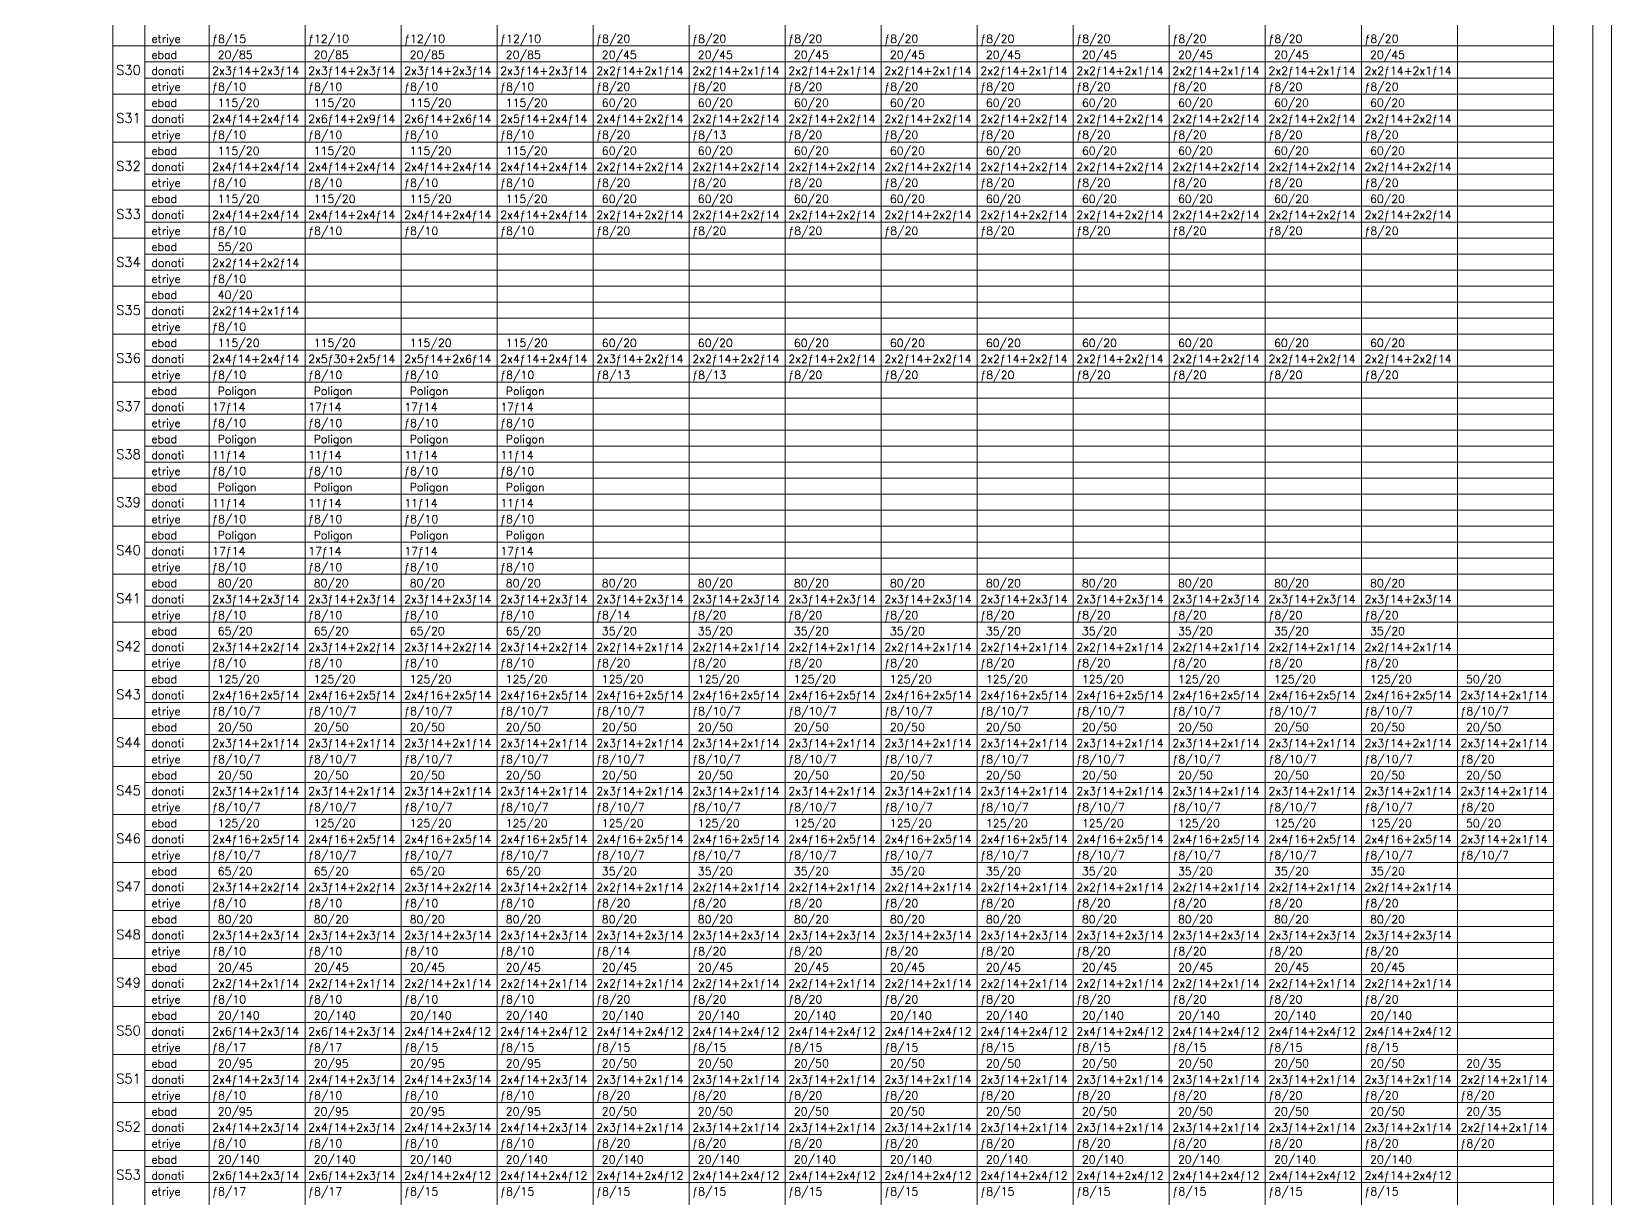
# Model space of a CAD drawing. Header units: inches. Extents: x -0.21 to 0.83, y 0.75 to 2.02.
# Drawn here: x 0.3412 to 0.8347, y 1.1069 to 1.4713 of the extents above; entities that cross this region are included whole.
import ezdxf

# ---------------------------------------------------------------- set-up
doc = ezdxf.new("R2010")
doc.units = ezdxf.units.IN
doc.header["$MEASUREMENT"] = 0
for name, color, linetype, lineweight in [('PENC2', 1, 'Continuous', 0), ('PENC3', 5, 'Continuous', 0), ('PENC4', 84, 'Continuous', 0)]:
    doc.layers.add(name, color=color, linetype=linetype, lineweight=lineweight)
doc.styles.add('RomanSTA', font='RomanSTA')

msp = doc.modelspace()

# ---------------------------------------------------------------- linework, layer by layer
at = {"layer": 'PENC2', "linetype": 'Continuous'}
for p, q in [((0.37661, 1.46182), (0.81661, 1.46182)), ((0.37661, 1.45682), (0.81661, 1.45682)), ((0.37661, 1.44682), (0.81661, 1.44682)), ((0.37661, 1.44182), (0.81661, 1.44182)), ((0.37661, 1.43182), (0.81661, 1.43182)), ((0.37661, 1.42682), (0.81661, 1.42682)), ((0.37661, 1.41682), (0.81661, 1.41682)), ((0.37661, 1.41182), (0.81661, 1.41182)), ((0.37661, 1.40182), (0.81661, 1.40182)), ((0.37661, 1.39682), (0.81661, 1.39682)), ((0.37661, 1.38682), (0.81661, 1.38682)), ((0.37661, 1.38182), (0.81661, 1.38182)), ((0.37661, 1.37182), (0.81661, 1.37182)), ((0.37661, 1.36682), (0.81661, 1.36682)), ((0.37661, 1.35682), (0.81661, 1.35682)), ((0.37661, 1.35182), (0.81661, 1.35182)), ((0.37661, 1.34182), (0.81661, 1.34182)), ((0.37661, 1.33682), (0.81661, 1.33682)), ((0.37661, 1.32682), (0.81661, 1.32682)), ((0.37661, 1.32182), (0.81661, 1.32182)), ((0.37661, 1.31182), (0.81661, 1.31182)), ((0.37661, 1.30682), (0.81661, 1.30682)), ((0.37661, 1.29682), (0.81661, 1.29682)), ((0.37661, 1.29182), (0.81661, 1.29182)), ((0.37661, 1.28182), (0.81661, 1.28182)), ((0.37661, 1.27682), (0.81661, 1.27682)), ((0.37661, 1.26682), (0.81661, 1.26682)), ((0.37661, 1.26182), (0.81661, 1.26182)), ((0.37661, 1.25182), (0.81661, 1.25182)), ((0.37661, 1.24682), (0.81661, 1.24682)), ((0.37661, 1.23682), (0.81661, 1.23682)), ((0.37661, 1.23182), (0.81661, 1.23182)), ((0.37661, 1.22182), (0.81661, 1.22182)), ((0.37661, 1.21682), (0.81661, 1.21682)), ((0.37661, 1.20682), (0.81661, 1.20682)), ((0.37661, 1.20182), (0.81661, 1.20182)), ((0.37661, 1.19182), (0.81661, 1.19182)), ((0.37661, 1.18682), (0.81661, 1.18682)), ((0.37661, 1.17682), (0.81661, 1.17682)), ((0.37661, 1.17182), (0.81661, 1.17182)), ((0.37661, 1.16182), (0.81661, 1.16182)), ((0.37661, 1.15682), (0.81661, 1.15682)), ((0.37661, 1.14682), (0.81661, 1.14682)), ((0.37661, 1.14182), (0.81661, 1.14182)), ((0.37661, 1.13182), (0.81661, 1.13182)), ((0.37661, 1.12682), (0.81661, 1.12682)), ((0.37661, 1.11682), (0.81661, 1.11682)), ((0.37661, 1.11182), (0.81661, 1.11182))]:
    msp.add_line(p, q, dxfattribs=at)
at = {"layer": 'PENC3'}
for points in [[(-0.15544, 1.95215), (-0.15544, 0.74675), (0.83473, 0.74675), (0.83473, 1.95215)], [(-0.14966, 1.94637), (-0.14966, 0.75254), (0.82895, 0.75254), (0.82895, 1.94637)]]:
    msp.add_lwpolyline(points, close=True, dxfattribs=at)
at = {"layer": 'PENC4', "linetype": 'Continuous'}
for p, q in [((0.36661, 1.91182), (0.36661, 0.76182)), ((0.39661, 1.91182), (0.39661, 0.76182)), ((0.42661, 1.91182), (0.42661, 0.76182)), ((0.45661, 1.91182), (0.45661, 0.76182)), ((0.48661, 1.91182), (0.48661, 0.76182)), ((0.51661, 1.91182), (0.51661, 0.76182)), ((0.54661, 1.91182), (0.54661, 0.76182)), ((0.57661, 1.91182), (0.57661, 0.76182)), ((0.60661, 1.91182), (0.60661, 0.76182)), ((0.63661, 1.91182), (0.63661, 0.76182)), ((0.66661, 1.91182), (0.66661, 0.76182)), ((0.69661, 1.91182), (0.69661, 0.76182)), ((0.72661, 1.91182), (0.72661, 0.76182)), ((0.75661, 1.91182), (0.75661, 0.76182)), ((0.78661, 1.91182), (0.78661, 0.76182)), ((0.81661, 1.91182), (0.81661, 0.76182)), ((0.37661, 1.90182), (0.37661, 0.76182)), ((0.36661, 1.46682), (0.81661, 1.46682)), ((0.36661, 1.45182), (0.81661, 1.45182)), ((0.36661, 1.43682), (0.81661, 1.43682)), ((0.36661, 1.42182), (0.81661, 1.42182)), ((0.36661, 1.40682), (0.81661, 1.40682)), ((0.36661, 1.39182), (0.81661, 1.39182)), ((0.36661, 1.37682), (0.81661, 1.37682)), ((0.36661, 1.36182), (0.81661, 1.36182)), ((0.36661, 1.34682), (0.81661, 1.34682)), ((0.36661, 1.33182), (0.81661, 1.33182)), ((0.36661, 1.31682), (0.81661, 1.31682)), ((0.36661, 1.30182), (0.81661, 1.30182)), ((0.36661, 1.28682), (0.81661, 1.28682)), ((0.36661, 1.27182), (0.81661, 1.27182)), ((0.36661, 1.25682), (0.81661, 1.25682)), ((0.36661, 1.24182), (0.81661, 1.24182)), ((0.36661, 1.22682), (0.81661, 1.22682)), ((0.36661, 1.21182), (0.81661, 1.21182)), ((0.36661, 1.19682), (0.81661, 1.19682)), ((0.36661, 1.18182), (0.81661, 1.18182)), ((0.36661, 1.16682), (0.81661, 1.16682)), ((0.36661, 1.15182), (0.81661, 1.15182)), ((0.36661, 1.13682), (0.81661, 1.13682)), ((0.36661, 1.12182), (0.81661, 1.12182))]:
    msp.add_line(p, q, dxfattribs=at)

# ---------------------------------------------------------------- texts
at = {"layer": 'PENC2', "style": 'RomanSTA'}
for s, p in [('etriye', (0.37861, 1.46782)), ('ebad', (0.37861, 1.46282)), ('donati', (0.37861, 1.45782)), ('etriye', (0.37861, 1.45282)), ('ebad', (0.37861, 1.44782)), ('donati', (0.37861, 1.44282)), ('etriye', (0.37861, 1.43782)), ('ebad', (0.37861, 1.43282)), ('donati', (0.37861, 1.42782)), ('etriye', (0.37861, 1.42282)), ('ebad', (0.37861, 1.41782)), ('donati', (0.37861, 1.41282)), ('etriye', (0.37861, 1.40782)), ('ebad', (0.37861, 1.40282)), ('donati', (0.37861, 1.39782)), ('etriye', (0.37861, 1.39282)), ('ebad', (0.37861, 1.38782)), ('donati', (0.37861, 1.38282)), ('etriye', (0.37861, 1.37782)), ('ebad', (0.37861, 1.37282)), ('donati', (0.37861, 1.36782)), ('etriye', (0.37861, 1.36282)), ('ebad', (0.37861, 1.35782)), ('donati', (0.37861, 1.35282)), ('etriye', (0.37861, 1.34782)), ('ebad', (0.37861, 1.34282)), ('donati', (0.37861, 1.33782)), ('etriye', (0.37861, 1.33282)), ('ebad', (0.37861, 1.32782)), ('donati', (0.37861, 1.32282)), ('etriye', (0.37861, 1.31782)), ('ebad', (0.37861, 1.31282)), ('donati', (0.37861, 1.30782)), ('etriye', (0.37861, 1.30282)), ('ebad', (0.37861, 1.29782)), ('donati', (0.37861, 1.29282)), ('etriye', (0.37861, 1.28782)), ('ebad', (0.37861, 1.28282)), ('donati', (0.37861, 1.27782)), ('etriye', (0.37861, 1.27282)), ('ebad', (0.37861, 1.26782)), ('donati', (0.37861, 1.26282)), ('etriye', (0.37861, 1.25782)), ('ebad', (0.37861, 1.25282)), ('donati', (0.37861, 1.24782)), ('etriye', (0.37861, 1.24282)), ('ebad', (0.37861, 1.23782)), ('donati', (0.37861, 1.23282)), ('etriye', (0.37861, 1.22782)), ('ebad', (0.37861, 1.22282)), ('donati', (0.37861, 1.21782)), ('etriye', (0.37861, 1.21282)), ('ebad', (0.37861, 1.20782)), ('donati', (0.37861, 1.20282)), ('etriye', (0.37861, 1.19782)), ('ebad', (0.37861, 1.19282)), ('donati', (0.37861, 1.18782)), ('etriye', (0.37861, 1.18282)), ('ebad', (0.37861, 1.17782)), ('donati', (0.37861, 1.17282)), ('etriye', (0.37861, 1.16782)), ('ebad', (0.37861, 1.16282)), ('donati', (0.37861, 1.15782)), ('etriye', (0.37861, 1.15282)), ('ebad', (0.37861, 1.14782)), ('donati', (0.37861, 1.14282)), ('etriye', (0.37861, 1.13782)), ('ebad', (0.37861, 1.13282)), ('donati', (0.37861, 1.12782)), ('etriye', (0.37861, 1.12282)), ('ebad', (0.37861, 1.11782)), ('donati', (0.37861, 1.11282)), ('etriye', (0.37861, 1.10782))]:
    msp.add_text(s, height=0.0025, dxfattribs=at).set_placement(p)
at = {"layer": 'PENC3', "style": 'RomanSTA'}
for s, p in [('ƒ8/15', (0.39761, 1.46782)), ('ƒ12/10', (0.42761, 1.46782)), ('ƒ12/10', (0.45761, 1.46782)), ('ƒ12/10', (0.48761, 1.46782)), ('ƒ8/20', (0.51761, 1.46782)), ('ƒ8/20', (0.54761, 1.46782)), ('ƒ8/20', (0.57761, 1.46782)), ('ƒ8/20', (0.60761, 1.46782)), ('ƒ8/20', (0.63761, 1.46782)), ('ƒ8/20', (0.66761, 1.46782)), ('ƒ8/20', (0.69761, 1.46782)), ('ƒ8/20', (0.72761, 1.46782)), ('ƒ8/20', (0.75761, 1.46782)), (' 20/85', (0.39761, 1.46282)), (' 20/85', (0.42761, 1.46282)), (' 20/85', (0.45761, 1.46282)), (' 20/85', (0.48761, 1.46282)), (' 20/45', (0.51761, 1.46282)), (' 20/45', (0.54761, 1.46282)), (' 20/45', (0.57761, 1.46282)), (' 20/45', (0.60761, 1.46282)), (' 20/45', (0.63761, 1.46282)), (' 20/45', (0.66761, 1.46282)), (' 20/45', (0.69761, 1.46282)), (' 20/45', (0.72761, 1.46282)), (' 20/45', (0.75761, 1.46282)), ('2x3ƒ14+2x3ƒ14', (0.39761, 1.45782)), ('2x3ƒ14+2x3ƒ14', (0.42761, 1.45782)), ('2x3ƒ14+2x3ƒ14', (0.45761, 1.45782)), ('2x3ƒ14+2x3ƒ14', (0.48761, 1.45782)), ('2x2ƒ14+2x1ƒ14', (0.51761, 1.45782)), ('2x2ƒ14+2x1ƒ14', (0.54761, 1.45782)), ('2x2ƒ14+2x1ƒ14', (0.57761, 1.45782)), ('2x2ƒ14+2x1ƒ14', (0.60761, 1.45782)), ('2x2ƒ14+2x1ƒ14', (0.63761, 1.45782)), ('2x2ƒ14+2x1ƒ14', (0.66761, 1.45782)), ('2x2ƒ14+2x1ƒ14', (0.69761, 1.45782)), ('2x2ƒ14+2x1ƒ14', (0.72761, 1.45782)), ('2x2ƒ14+2x1ƒ14', (0.75761, 1.45782)), ('ƒ8/10', (0.39761, 1.45282)), ('ƒ8/10', (0.42761, 1.45282)), ('ƒ8/10', (0.45761, 1.45282)), ('ƒ8/10', (0.48761, 1.45282)), ('ƒ8/20', (0.51761, 1.45282)), ('ƒ8/20', (0.54761, 1.45282)), ('ƒ8/20', (0.57761, 1.45282)), ('ƒ8/20', (0.60761, 1.45282)), ('ƒ8/20', (0.63761, 1.45282)), ('ƒ8/20', (0.66761, 1.45282)), ('ƒ8/20', (0.69761, 1.45282)), ('ƒ8/20', (0.72761, 1.45282)), ('ƒ8/20', (0.75761, 1.45282)), (' 115/20', (0.39761, 1.44782)), (' 115/20', (0.42761, 1.44782)), (' 115/20', (0.45761, 1.44782)), (' 115/20', (0.48761, 1.44782)), (' 60/20', (0.51761, 1.44782)), (' 60/20', (0.54761, 1.44782)), (' 60/20', (0.57761, 1.44782)), (' 60/20', (0.60761, 1.44782)), (' 60/20', (0.63761, 1.44782)), (' 60/20', (0.66761, 1.44782)), (' 60/20', (0.69761, 1.44782)), (' 60/20', (0.72761, 1.44782)), (' 60/20', (0.75761, 1.44782)), ('2x4ƒ14+2x4ƒ14', (0.39761, 1.44282)), ('2x6ƒ14+2x9ƒ14', (0.42761, 1.44282)), ('2x6ƒ14+2x6ƒ14', (0.45761, 1.44282)), ('2x5ƒ14+2x4ƒ14', (0.48761, 1.44282)), ('2x4ƒ14+2x2ƒ14', (0.51761, 1.44282)), ('2x2ƒ14+2x2ƒ14', (0.54761, 1.44282)), ('2x2ƒ14+2x2ƒ14', (0.57761, 1.44282)), ('2x2ƒ14+2x2ƒ14', (0.60761, 1.44282)), ('2x2ƒ14+2x2ƒ14', (0.63761, 1.44282)), ('2x2ƒ14+2x2ƒ14', (0.66761, 1.44282)), ('2x2ƒ14+2x2ƒ14', (0.69761, 1.44282)), ('2x2ƒ14+2x2ƒ14', (0.72761, 1.44282)), ('2x2ƒ14+2x2ƒ14', (0.75761, 1.44282)), ('ƒ8/10', (0.39761, 1.43782)), ('ƒ8/10', (0.42761, 1.43782)), ('ƒ8/10', (0.45761, 1.43782)), ('ƒ8/10', (0.48761, 1.43782)), ('ƒ8/20', (0.51761, 1.43782)), ('ƒ8/13', (0.54761, 1.43782)), ('ƒ8/20', (0.57761, 1.43782)), ('ƒ8/20', (0.60761, 1.43782)), ('ƒ8/20', (0.63761, 1.43782)), ('ƒ8/20', (0.66761, 1.43782)), ('ƒ8/20', (0.69761, 1.43782)), ('ƒ8/20', (0.72761, 1.43782)), ('ƒ8/20', (0.75761, 1.43782)), (' 115/20', (0.39761, 1.43282)), (' 115/20', (0.42761, 1.43282)), (' 115/20', (0.45761, 1.43282)), (' 115/20', (0.48761, 1.43282)), (' 60/20', (0.51761, 1.43282)), (' 60/20', (0.54761, 1.43282)), (' 60/20', (0.57761, 1.43282)), (' 60/20', (0.60761, 1.43282)), (' 60/20', (0.63761, 1.43282)), (' 60/20', (0.66761, 1.43282)), (' 60/20', (0.69761, 1.43282)), (' 60/20', (0.72761, 1.43282)), (' 60/20', (0.75761, 1.43282)), ('2x4ƒ14+2x4ƒ14', (0.39761, 1.42782)), ('2x4ƒ14+2x4ƒ14', (0.42761, 1.42782)), ('2x4ƒ14+2x4ƒ14', (0.45761, 1.42782)), ('2x4ƒ14+2x4ƒ14', (0.48761, 1.42782)), ('2x2ƒ14+2x2ƒ14', (0.51761, 1.42782)), ('2x2ƒ14+2x2ƒ14', (0.54761, 1.42782)), ('2x2ƒ14+2x2ƒ14', (0.57761, 1.42782)), ('2x2ƒ14+2x2ƒ14', (0.60761, 1.42782)), ('2x2ƒ14+2x2ƒ14', (0.63761, 1.42782)), ('2x2ƒ14+2x2ƒ14', (0.66761, 1.42782)), ('2x2ƒ14+2x2ƒ14', (0.69761, 1.42782)), ('2x2ƒ14+2x2ƒ14', (0.72761, 1.42782)), ('2x2ƒ14+2x2ƒ14', (0.75761, 1.42782)), ('ƒ8/10', (0.39761, 1.42282)), ('ƒ8/10', (0.42761, 1.42282)), ('ƒ8/10', (0.45761, 1.42282)), ('ƒ8/10', (0.48761, 1.42282)), ('ƒ8/20', (0.51761, 1.42282)), ('ƒ8/20', (0.54761, 1.42282)), ('ƒ8/20', (0.57761, 1.42282)), ('ƒ8/20', (0.60761, 1.42282)), ('ƒ8/20', (0.63761, 1.42282)), ('ƒ8/20', (0.66761, 1.42282)), ('ƒ8/20', (0.69761, 1.42282)), ('ƒ8/20', (0.72761, 1.42282)), ('ƒ8/20', (0.75761, 1.42282)), (' 115/20', (0.39761, 1.41782)), (' 115/20', (0.42761, 1.41782)), (' 115/20', (0.45761, 1.41782)), (' 115/20', (0.48761, 1.41782)), (' 60/20', (0.51761, 1.41782)), (' 60/20', (0.54761, 1.41782)), (' 60/20', (0.57761, 1.41782)), (' 60/20', (0.60761, 1.41782)), (' 60/20', (0.63761, 1.41782)), (' 60/20', (0.66761, 1.41782)), (' 60/20', (0.69761, 1.41782)), (' 60/20', (0.72761, 1.41782)), (' 60/20', (0.75761, 1.41782)), ('2x4ƒ14+2x4ƒ14', (0.39761, 1.41282)), ('2x4ƒ14+2x4ƒ14', (0.42761, 1.41282)), ('2x4ƒ14+2x4ƒ14', (0.45761, 1.41282)), ('2x4ƒ14+2x4ƒ14', (0.48761, 1.41282)), ('2x2ƒ14+2x2ƒ14', (0.51761, 1.41282)), ('2x2ƒ14+2x2ƒ14', (0.54761, 1.41282)), ('2x2ƒ14+2x2ƒ14', (0.57761, 1.41282)), ('2x2ƒ14+2x2ƒ14', (0.60761, 1.41282)), ('2x2ƒ14+2x2ƒ14', (0.63761, 1.41282)), ('2x2ƒ14+2x2ƒ14', (0.66761, 1.41282)), ('2x2ƒ14+2x2ƒ14', (0.69761, 1.41282)), ('2x2ƒ14+2x2ƒ14', (0.72761, 1.41282)), ('2x2ƒ14+2x2ƒ14', (0.75761, 1.41282)), ('ƒ8/10', (0.39761, 1.40782)), ('ƒ8/10', (0.42761, 1.40782)), ('ƒ8/10', (0.45761, 1.40782)), ('ƒ8/10', (0.48761, 1.40782)), ('ƒ8/20', (0.51761, 1.40782)), ('ƒ8/20', (0.54761, 1.40782)), ('ƒ8/20', (0.57761, 1.40782)), ('ƒ8/20', (0.60761, 1.40782)), ('ƒ8/20', (0.63761, 1.40782)), ('ƒ8/20', (0.66761, 1.40782)), ('ƒ8/20', (0.69761, 1.40782)), ('ƒ8/20', (0.72761, 1.40782)), ('ƒ8/20', (0.75761, 1.40782)), (' 55/20', (0.39761, 1.40282)), ('2x2ƒ14+2x2ƒ14', (0.39761, 1.39782)), ('ƒ8/10', (0.39761, 1.39282)), (' 40/20', (0.39761, 1.38782)), ('2x2ƒ14+2x1ƒ14', (0.39761, 1.38282)), ('ƒ8/10', (0.39761, 1.37782)), (' 115/20', (0.39761, 1.37282)), (' 115/20', (0.42761, 1.37282)), (' 115/20', (0.45761, 1.37282)), (' 115/20', (0.48761, 1.37282)), (' 60/20', (0.51761, 1.37282)), (' 60/20', (0.54761, 1.37282)), (' 60/20', (0.57761, 1.37282)), (' 60/20', (0.60761, 1.37282)), (' 60/20', (0.63761, 1.37282)), (' 60/20', (0.66761, 1.37282)), (' 60/20', (0.69761, 1.37282)), (' 60/20', (0.72761, 1.37282)), (' 60/20', (0.75761, 1.37282)), ('2x4ƒ14+2x4ƒ14', (0.39761, 1.36782)), ('2x5ƒ30+2x5ƒ14', (0.42761, 1.36782)), ('2x5ƒ14+2x6ƒ14', (0.45761, 1.36782)), ('2x4ƒ14+2x4ƒ14', (0.48761, 1.36782)), ('2x3ƒ14+2x2ƒ14', (0.51761, 1.36782)), ('2x2ƒ14+2x2ƒ14', (0.54761, 1.36782)), ('2x2ƒ14+2x2ƒ14', (0.57761, 1.36782)), ('2x2ƒ14+2x2ƒ14', (0.60761, 1.36782)), ('2x2ƒ14+2x2ƒ14', (0.63761, 1.36782)), ('2x2ƒ14+2x2ƒ14', (0.66761, 1.36782)), ('2x2ƒ14+2x2ƒ14', (0.69761, 1.36782)), ('2x2ƒ14+2x2ƒ14', (0.72761, 1.36782)), ('2x2ƒ14+2x2ƒ14', (0.75761, 1.36782)), ('ƒ8/10', (0.39761, 1.36282)), ('ƒ8/10', (0.42761, 1.36282)), ('ƒ8/10', (0.45761, 1.36282)), ('ƒ8/10', (0.48761, 1.36282)), ('ƒ8/13', (0.51761, 1.36282)), ('ƒ8/13', (0.54761, 1.36282)), ('ƒ8/20', (0.57761, 1.36282)), ('ƒ8/20', (0.60761, 1.36282)), ('ƒ8/20', (0.63761, 1.36282)), ('ƒ8/20', (0.66761, 1.36282)), ('ƒ8/20', (0.69761, 1.36282)), ('ƒ8/20', (0.72761, 1.36282)), ('ƒ8/20', (0.75761, 1.36282)), (' Poligon', (0.39761, 1.35782)), (' Poligon', (0.42761, 1.35782)), (' Poligon', (0.45761, 1.35782)), (' Poligon', (0.48761, 1.35782)), ('17ƒ14', (0.39761, 1.35282)), ('17ƒ14', (0.42761, 1.35282)), ('17ƒ14', (0.45761, 1.35282)), ('17ƒ14', (0.48761, 1.35282)), ('ƒ8/10', (0.39761, 1.34782)), ('ƒ8/10', (0.42761, 1.34782)), ('ƒ8/10', (0.45761, 1.34782)), ('ƒ8/10', (0.48761, 1.34782)), (' Poligon', (0.39761, 1.34282)), (' Poligon', (0.42761, 1.34282)), (' Poligon', (0.45761, 1.34282)), (' Poligon', (0.48761, 1.34282)), ('11ƒ14', (0.39761, 1.33782)), ('11ƒ14', (0.42761, 1.33782)), ('11ƒ14', (0.45761, 1.33782)), ('11ƒ14', (0.48761, 1.33782)), ('ƒ8/10', (0.39761, 1.33282)), ('ƒ8/10', (0.42761, 1.33282)), ('ƒ8/10', (0.45761, 1.33282)), ('ƒ8/10', (0.48761, 1.33282)), (' Poligon', (0.39761, 1.32782)), (' Poligon', (0.42761, 1.32782)), (' Poligon', (0.45761, 1.32782)), (' Poligon', (0.48761, 1.32782)), ('11ƒ14', (0.39761, 1.32282)), ('11ƒ14', (0.42761, 1.32282)), ('11ƒ14', (0.45761, 1.32282)), ('11ƒ14', (0.48761, 1.32282)), ('ƒ8/10', (0.39761, 1.31782)), ('ƒ8/10', (0.42761, 1.31782)), ('ƒ8/10', (0.45761, 1.31782)), ('ƒ8/10', (0.48761, 1.31782)), (' Poligon', (0.39761, 1.31282)), (' Poligon', (0.42761, 1.31282)), (' Poligon', (0.45761, 1.31282)), (' Poligon', (0.48761, 1.31282)), ('17ƒ14', (0.39761, 1.30782)), ('17ƒ14', (0.42761, 1.30782)), ('17ƒ14', (0.45761, 1.30782)), ('17ƒ14', (0.48761, 1.30782)), ('ƒ8/10', (0.39761, 1.30282)), ('ƒ8/10', (0.42761, 1.30282)), ('ƒ8/10', (0.45761, 1.30282)), ('ƒ8/10', (0.48761, 1.30282)), (' 80/20', (0.39761, 1.29782)), (' 80/20', (0.42761, 1.29782)), (' 80/20', (0.45761, 1.29782)), (' 80/20', (0.48761, 1.29782)), (' 80/20', (0.51761, 1.29782)), (' 80/20', (0.54761, 1.29782)), (' 80/20', (0.57761, 1.29782)), (' 80/20', (0.60761, 1.29782)), (' 80/20', (0.63761, 1.29782)), (' 80/20', (0.66761, 1.29782)), (' 80/20', (0.69761, 1.29782)), (' 80/20', (0.72761, 1.29782)), (' 80/20', (0.75761, 1.29782)), ('2x3ƒ14+2x3ƒ14', (0.39761, 1.29282)), ('2x3ƒ14+2x3ƒ14', (0.42761, 1.29282)), ('2x3ƒ14+2x3ƒ14', (0.45761, 1.29282)), ('2x3ƒ14+2x3ƒ14', (0.48761, 1.29282)), ('2x3ƒ14+2x3ƒ14', (0.51761, 1.29282)), ('2x3ƒ14+2x3ƒ14', (0.54761, 1.29282)), ('2x3ƒ14+2x3ƒ14', (0.57761, 1.29282)), ('2x3ƒ14+2x3ƒ14', (0.60761, 1.29282)), ('2x3ƒ14+2x3ƒ14', (0.63761, 1.29282)), ('2x3ƒ14+2x3ƒ14', (0.66761, 1.29282)), ('2x3ƒ14+2x3ƒ14', (0.69761, 1.29282)), ('2x3ƒ14+2x3ƒ14', (0.72761, 1.29282)), ('2x3ƒ14+2x3ƒ14', (0.75761, 1.29282)), ('ƒ8/10', (0.39761, 1.28782)), ('ƒ8/10', (0.42761, 1.28782)), ('ƒ8/10', (0.45761, 1.28782)), ('ƒ8/10', (0.48761, 1.28782)), ('ƒ8/14', (0.51761, 1.28782)), ('ƒ8/20', (0.54761, 1.28782)), ('ƒ8/20', (0.57761, 1.28782)), ('ƒ8/20', (0.60761, 1.28782)), ('ƒ8/20', (0.63761, 1.28782)), ('ƒ8/20', (0.66761, 1.28782)), ('ƒ8/20', (0.69761, 1.28782)), ('ƒ8/20', (0.72761, 1.28782)), ('ƒ8/20', (0.75761, 1.28782)), (' 65/20', (0.39761, 1.28282)), (' 65/20', (0.42761, 1.28282)), (' 65/20', (0.45761, 1.28282)), (' 65/20', (0.48761, 1.28282)), (' 35/20', (0.51761, 1.28282)), (' 35/20', (0.54761, 1.28282)), (' 35/20', (0.57761, 1.28282)), (' 35/20', (0.60761, 1.28282)), (' 35/20', (0.63761, 1.28282)), (' 35/20', (0.66761, 1.28282)), (' 35/20', (0.69761, 1.28282)), (' 35/20', (0.72761, 1.28282)), (' 35/20', (0.75761, 1.28282)), ('2x3ƒ14+2x2ƒ14', (0.39761, 1.27782)), ('2x3ƒ14+2x2ƒ14', (0.42761, 1.27782)), ('2x3ƒ14+2x2ƒ14', (0.45761, 1.27782)), ('2x3ƒ14+2x2ƒ14', (0.48761, 1.27782)), ('2x2ƒ14+2x1ƒ14', (0.51761, 1.27782)), ('2x2ƒ14+2x1ƒ14', (0.54761, 1.27782)), ('2x2ƒ14+2x1ƒ14', (0.57761, 1.27782)), ('2x2ƒ14+2x1ƒ14', (0.60761, 1.27782)), ('2x2ƒ14+2x1ƒ14', (0.63761, 1.27782)), ('2x2ƒ14+2x1ƒ14', (0.66761, 1.27782)), ('2x2ƒ14+2x1ƒ14', (0.69761, 1.27782)), ('2x2ƒ14+2x1ƒ14', (0.72761, 1.27782)), ('2x2ƒ14+2x1ƒ14', (0.75761, 1.27782)), ('ƒ8/10', (0.39761, 1.27282)), ('ƒ8/10', (0.42761, 1.27282)), ('ƒ8/10', (0.45761, 1.27282)), ('ƒ8/10', (0.48761, 1.27282)), ('ƒ8/20', (0.51761, 1.27282)), ('ƒ8/20', (0.54761, 1.27282)), ('ƒ8/20', (0.57761, 1.27282)), ('ƒ8/20', (0.60761, 1.27282)), ('ƒ8/20', (0.63761, 1.27282)), ('ƒ8/20', (0.66761, 1.27282)), ('ƒ8/20', (0.69761, 1.27282)), ('ƒ8/20', (0.72761, 1.27282)), ('ƒ8/20', (0.75761, 1.27282)), (' 125/20', (0.39761, 1.26782)), (' 125/20', (0.42761, 1.26782)), (' 125/20', (0.45761, 1.26782)), (' 125/20', (0.48761, 1.26782)), (' 125/20', (0.51761, 1.26782)), (' 125/20', (0.54761, 1.26782)), (' 125/20', (0.57761, 1.26782)), (' 125/20', (0.60761, 1.26782)), (' 125/20', (0.63761, 1.26782)), (' 125/20', (0.66761, 1.26782)), (' 125/20', (0.69761, 1.26782)), (' 125/20', (0.72761, 1.26782)), (' 125/20', (0.75761, 1.26782)), (' 50/20', (0.78761, 1.26782)), ('2x4ƒ16+2x5ƒ14', (0.39761, 1.26282)), ('2x4ƒ16+2x5ƒ14', (0.42761, 1.26282)), ('2x4ƒ16+2x5ƒ14', (0.45761, 1.26282)), ('2x4ƒ16+2x5ƒ14', (0.48761, 1.26282)), ('2x4ƒ16+2x5ƒ14', (0.51761, 1.26282)), ('2x4ƒ16+2x5ƒ14', (0.54761, 1.26282)), ('2x4ƒ16+2x5ƒ14', (0.57761, 1.26282)), ('2x4ƒ16+2x5ƒ14', (0.60761, 1.26282)), ('2x4ƒ16+2x5ƒ14', (0.63761, 1.26282)), ('2x4ƒ16+2x5ƒ14', (0.66761, 1.26282)), ('2x4ƒ16+2x5ƒ14', (0.69761, 1.26282)), ('2x4ƒ16+2x5ƒ14', (0.72761, 1.26282)), ('2x4ƒ16+2x5ƒ14', (0.75761, 1.26282)), ('2x3ƒ14+2x1ƒ14', (0.78761, 1.26282)), ('ƒ8/10/7', (0.39761, 1.25782)), ('ƒ8/10/7', (0.42761, 1.25782)), ('ƒ8/10/7', (0.45761, 1.25782)), ('ƒ8/10/7', (0.48761, 1.25782)), ('ƒ8/10/7', (0.51761, 1.25782)), ('ƒ8/10/7', (0.54761, 1.25782)), ('ƒ8/10/7', (0.57761, 1.25782)), ('ƒ8/10/7', (0.60761, 1.25782)), ('ƒ8/10/7', (0.63761, 1.25782)), ('ƒ8/10/7', (0.66761, 1.25782)), ('ƒ8/10/7', (0.69761, 1.25782)), ('ƒ8/10/7', (0.72761, 1.25782)), ('ƒ8/10/7', (0.75761, 1.25782)), ('ƒ8/10/7', (0.78761, 1.25782)), (' 20/50', (0.39761, 1.25282)), (' 20/50', (0.42761, 1.25282)), (' 20/50', (0.45761, 1.25282)), (' 20/50', (0.48761, 1.25282)), (' 20/50', (0.51761, 1.25282)), (' 20/50', (0.54761, 1.25282)), (' 20/50', (0.57761, 1.25282)), (' 20/50', (0.60761, 1.25282)), (' 20/50', (0.63761, 1.25282)), (' 20/50', (0.66761, 1.25282)), (' 20/50', (0.69761, 1.25282)), (' 20/50', (0.72761, 1.25282)), (' 20/50', (0.75761, 1.25282)), (' 20/50', (0.78761, 1.25282)), ('2x3ƒ14+2x1ƒ14', (0.39761, 1.24782)), ('2x3ƒ14+2x1ƒ14', (0.42761, 1.24782)), ('2x3ƒ14+2x1ƒ14', (0.45761, 1.24782)), ('2x3ƒ14+2x1ƒ14', (0.48761, 1.24782)), ('2x3ƒ14+2x1ƒ14', (0.51761, 1.24782)), ('2x3ƒ14+2x1ƒ14', (0.54761, 1.24782)), ('2x3ƒ14+2x1ƒ14', (0.57761, 1.24782)), ('2x3ƒ14+2x1ƒ14', (0.60761, 1.24782)), ('2x3ƒ14+2x1ƒ14', (0.63761, 1.24782)), ('2x3ƒ14+2x1ƒ14', (0.66761, 1.24782)), ('2x3ƒ14+2x1ƒ14', (0.69761, 1.24782)), ('2x3ƒ14+2x1ƒ14', (0.72761, 1.24782)), ('2x3ƒ14+2x1ƒ14', (0.75761, 1.24782)), ('2x3ƒ14+2x1ƒ14', (0.78761, 1.24782)), ('ƒ8/10/7', (0.39761, 1.24282)), ('ƒ8/10/7', (0.42761, 1.24282)), ('ƒ8/10/7', (0.45761, 1.24282)), ('ƒ8/10/7', (0.48761, 1.24282)), ('ƒ8/10/7', (0.51761, 1.24282)), ('ƒ8/10/7', (0.54761, 1.24282)), ('ƒ8/10/7', (0.57761, 1.24282)), ('ƒ8/10/7', (0.60761, 1.24282)), ('ƒ8/10/7', (0.63761, 1.24282)), ('ƒ8/10/7', (0.66761, 1.24282)), ('ƒ8/10/7', (0.69761, 1.24282)), ('ƒ8/10/7', (0.72761, 1.24282)), ('ƒ8/10/7', (0.75761, 1.24282)), ('ƒ8/20', (0.78761, 1.24282)), (' 20/50', (0.39761, 1.23782)), (' 20/50', (0.42761, 1.23782)), (' 20/50', (0.45761, 1.23782)), (' 20/50', (0.48761, 1.23782)), (' 20/50', (0.51761, 1.23782)), (' 20/50', (0.54761, 1.23782)), (' 20/50', (0.57761, 1.23782)), (' 20/50', (0.60761, 1.23782)), (' 20/50', (0.63761, 1.23782)), (' 20/50', (0.66761, 1.23782)), (' 20/50', (0.69761, 1.23782)), (' 20/50', (0.72761, 1.23782)), (' 20/50', (0.75761, 1.23782)), (' 20/50', (0.78761, 1.23782)), ('2x3ƒ14+2x1ƒ14', (0.39761, 1.23282)), ('2x3ƒ14+2x1ƒ14', (0.42761, 1.23282)), ('2x3ƒ14+2x1ƒ14', (0.45761, 1.23282)), ('2x3ƒ14+2x1ƒ14', (0.48761, 1.23282)), ('2x3ƒ14+2x1ƒ14', (0.51761, 1.23282)), ('2x3ƒ14+2x1ƒ14', (0.54761, 1.23282)), ('2x3ƒ14+2x1ƒ14', (0.57761, 1.23282)), ('2x3ƒ14+2x1ƒ14', (0.60761, 1.23282)), ('2x3ƒ14+2x1ƒ14', (0.63761, 1.23282)), ('2x3ƒ14+2x1ƒ14', (0.66761, 1.23282)), ('2x3ƒ14+2x1ƒ14', (0.69761, 1.23282)), ('2x3ƒ14+2x1ƒ14', (0.72761, 1.23282)), ('2x3ƒ14+2x1ƒ14', (0.75761, 1.23282)), ('2x3ƒ14+2x1ƒ14', (0.78761, 1.23282)), ('ƒ8/10/7', (0.39761, 1.22782)), ('ƒ8/10/7', (0.42761, 1.22782)), ('ƒ8/10/7', (0.45761, 1.22782)), ('ƒ8/10/7', (0.48761, 1.22782)), ('ƒ8/10/7', (0.51761, 1.22782)), ('ƒ8/10/7', (0.54761, 1.22782)), ('ƒ8/10/7', (0.57761, 1.22782)), ('ƒ8/10/7', (0.60761, 1.22782)), ('ƒ8/10/7', (0.63761, 1.22782)), ('ƒ8/10/7', (0.66761, 1.22782)), ('ƒ8/10/7', (0.69761, 1.22782)), ('ƒ8/10/7', (0.72761, 1.22782)), ('ƒ8/10/7', (0.75761, 1.22782)), ('ƒ8/20', (0.78761, 1.22782)), (' 125/20', (0.39761, 1.22282)), (' 125/20', (0.42761, 1.22282)), (' 125/20', (0.45761, 1.22282)), (' 125/20', (0.48761, 1.22282)), (' 125/20', (0.51761, 1.22282)), (' 125/20', (0.54761, 1.22282)), (' 125/20', (0.57761, 1.22282)), (' 125/20', (0.60761, 1.22282)), (' 125/20', (0.63761, 1.22282)), (' 125/20', (0.66761, 1.22282)), (' 125/20', (0.69761, 1.22282)), (' 125/20', (0.72761, 1.22282)), (' 125/20', (0.75761, 1.22282)), (' 50/20', (0.78761, 1.22282)), ('2x4ƒ16+2x5ƒ14', (0.39761, 1.21782)), ('2x4ƒ16+2x5ƒ14', (0.42761, 1.21782)), ('2x4ƒ16+2x5ƒ14', (0.45761, 1.21782)), ('2x4ƒ16+2x5ƒ14', (0.48761, 1.21782)), ('2x4ƒ16+2x5ƒ14', (0.51761, 1.21782)), ('2x4ƒ16+2x5ƒ14', (0.54761, 1.21782)), ('2x4ƒ16+2x5ƒ14', (0.57761, 1.21782)), ('2x4ƒ16+2x5ƒ14', (0.60761, 1.21782)), ('2x4ƒ16+2x5ƒ14', (0.63761, 1.21782)), ('2x4ƒ16+2x5ƒ14', (0.66761, 1.21782)), ('2x4ƒ16+2x5ƒ14', (0.69761, 1.21782)), ('2x4ƒ16+2x5ƒ14', (0.72761, 1.21782)), ('2x4ƒ16+2x5ƒ14', (0.75761, 1.21782)), ('2x3ƒ14+2x1ƒ14', (0.78761, 1.21782)), ('ƒ8/10/7', (0.39761, 1.21282)), ('ƒ8/10/7', (0.42761, 1.21282)), ('ƒ8/10/7', (0.45761, 1.21282)), ('ƒ8/10/7', (0.48761, 1.21282)), ('ƒ8/10/7', (0.51761, 1.21282)), ('ƒ8/10/7', (0.54761, 1.21282)), ('ƒ8/10/7', (0.57761, 1.21282)), ('ƒ8/10/7', (0.60761, 1.21282)), ('ƒ8/10/7', (0.63761, 1.21282)), ('ƒ8/10/7', (0.66761, 1.21282)), ('ƒ8/10/7', (0.69761, 1.21282)), ('ƒ8/10/7', (0.72761, 1.21282)), ('ƒ8/10/7', (0.75761, 1.21282)), ('ƒ8/10/7', (0.78761, 1.21282)), (' 65/20', (0.39761, 1.20782)), (' 65/20', (0.42761, 1.20782)), (' 65/20', (0.45761, 1.20782)), (' 65/20', (0.48761, 1.20782)), (' 35/20', (0.51761, 1.20782)), (' 35/20', (0.54761, 1.20782)), (' 35/20', (0.57761, 1.20782)), (' 35/20', (0.60761, 1.20782)), (' 35/20', (0.63761, 1.20782)), (' 35/20', (0.66761, 1.20782)), (' 35/20', (0.69761, 1.20782)), (' 35/20', (0.72761, 1.20782)), (' 35/20', (0.75761, 1.20782)), ('2x3ƒ14+2x2ƒ14', (0.39761, 1.20282)), ('2x3ƒ14+2x2ƒ14', (0.42761, 1.20282)), ('2x3ƒ14+2x2ƒ14', (0.45761, 1.20282)), ('2x3ƒ14+2x2ƒ14', (0.48761, 1.20282)), ('2x2ƒ14+2x1ƒ14', (0.51761, 1.20282)), ('2x2ƒ14+2x1ƒ14', (0.54761, 1.20282)), ('2x2ƒ14+2x1ƒ14', (0.57761, 1.20282)), ('2x2ƒ14+2x1ƒ14', (0.60761, 1.20282)), ('2x2ƒ14+2x1ƒ14', (0.63761, 1.20282)), ('2x2ƒ14+2x1ƒ14', (0.66761, 1.20282)), ('2x2ƒ14+2x1ƒ14', (0.69761, 1.20282)), ('2x2ƒ14+2x1ƒ14', (0.72761, 1.20282)), ('2x2ƒ14+2x1ƒ14', (0.75761, 1.20282)), ('ƒ8/10', (0.39761, 1.19782)), ('ƒ8/10', (0.42761, 1.19782)), ('ƒ8/10', (0.45761, 1.19782)), ('ƒ8/10', (0.48761, 1.19782)), ('ƒ8/20', (0.51761, 1.19782)), ('ƒ8/20', (0.54761, 1.19782)), ('ƒ8/20', (0.57761, 1.19782)), ('ƒ8/20', (0.60761, 1.19782)), ('ƒ8/20', (0.63761, 1.19782)), ('ƒ8/20', (0.66761, 1.19782)), ('ƒ8/20', (0.69761, 1.19782)), ('ƒ8/20', (0.72761, 1.19782)), ('ƒ8/20', (0.75761, 1.19782)), (' 80/20', (0.39761, 1.19282)), (' 80/20', (0.42761, 1.19282)), (' 80/20', (0.45761, 1.19282)), (' 80/20', (0.48761, 1.19282)), (' 80/20', (0.51761, 1.19282)), (' 80/20', (0.54761, 1.19282)), (' 80/20', (0.57761, 1.19282)), (' 80/20', (0.60761, 1.19282)), (' 80/20', (0.63761, 1.19282)), (' 80/20', (0.66761, 1.19282)), (' 80/20', (0.69761, 1.19282)), (' 80/20', (0.72761, 1.19282)), (' 80/20', (0.75761, 1.19282)), ('2x3ƒ14+2x3ƒ14', (0.39761, 1.18782)), ('2x3ƒ14+2x3ƒ14', (0.42761, 1.18782)), ('2x3ƒ14+2x3ƒ14', (0.45761, 1.18782)), ('2x3ƒ14+2x3ƒ14', (0.48761, 1.18782)), ('2x3ƒ14+2x3ƒ14', (0.51761, 1.18782)), ('2x3ƒ14+2x3ƒ14', (0.54761, 1.18782)), ('2x3ƒ14+2x3ƒ14', (0.57761, 1.18782)), ('2x3ƒ14+2x3ƒ14', (0.60761, 1.18782)), ('2x3ƒ14+2x3ƒ14', (0.63761, 1.18782)), ('2x3ƒ14+2x3ƒ14', (0.66761, 1.18782)), ('2x3ƒ14+2x3ƒ14', (0.69761, 1.18782)), ('2x3ƒ14+2x3ƒ14', (0.72761, 1.18782)), ('2x3ƒ14+2x3ƒ14', (0.75761, 1.18782)), ('ƒ8/10', (0.39761, 1.18282)), ('ƒ8/10', (0.42761, 1.18282)), ('ƒ8/10', (0.45761, 1.18282)), ('ƒ8/10', (0.48761, 1.18282)), ('ƒ8/14', (0.51761, 1.18282)), ('ƒ8/20', (0.54761, 1.18282)), ('ƒ8/20', (0.57761, 1.18282)), ('ƒ8/20', (0.60761, 1.18282)), ('ƒ8/20', (0.63761, 1.18282)), ('ƒ8/20', (0.66761, 1.18282)), ('ƒ8/20', (0.69761, 1.18282)), ('ƒ8/20', (0.72761, 1.18282)), ('ƒ8/20', (0.75761, 1.18282)), (' 20/45', (0.39761, 1.17782)), (' 20/45', (0.42761, 1.17782)), (' 20/45', (0.45761, 1.17782)), (' 20/45', (0.48761, 1.17782)), (' 20/45', (0.51761, 1.17782)), (' 20/45', (0.54761, 1.17782)), (' 20/45', (0.57761, 1.17782)), (' 20/45', (0.60761, 1.17782)), (' 20/45', (0.63761, 1.17782)), (' 20/45', (0.66761, 1.17782)), (' 20/45', (0.69761, 1.17782)), (' 20/45', (0.72761, 1.17782)), (' 20/45', (0.75761, 1.17782)), ('2x2ƒ14+2x1ƒ14', (0.39761, 1.17282)), ('2x2ƒ14+2x1ƒ14', (0.42761, 1.17282)), ('2x2ƒ14+2x1ƒ14', (0.45761, 1.17282)), ('2x2ƒ14+2x1ƒ14', (0.48761, 1.17282)), ('2x2ƒ14+2x1ƒ14', (0.51761, 1.17282)), ('2x2ƒ14+2x1ƒ14', (0.54761, 1.17282)), ('2x2ƒ14+2x1ƒ14', (0.57761, 1.17282)), ('2x2ƒ14+2x1ƒ14', (0.60761, 1.17282)), ('2x2ƒ14+2x1ƒ14', (0.63761, 1.17282)), ('2x2ƒ14+2x1ƒ14', (0.66761, 1.17282)), ('2x2ƒ14+2x1ƒ14', (0.69761, 1.17282)), ('2x2ƒ14+2x1ƒ14', (0.72761, 1.17282)), ('2x2ƒ14+2x1ƒ14', (0.75761, 1.17282)), ('ƒ8/10', (0.39761, 1.16782)), ('ƒ8/10', (0.42761, 1.16782)), ('ƒ8/10', (0.45761, 1.16782)), ('ƒ8/10', (0.48761, 1.16782)), ('ƒ8/20', (0.51761, 1.16782)), ('ƒ8/20', (0.54761, 1.16782)), ('ƒ8/20', (0.57761, 1.16782)), ('ƒ8/20', (0.60761, 1.16782)), ('ƒ8/20', (0.63761, 1.16782)), ('ƒ8/20', (0.66761, 1.16782)), ('ƒ8/20', (0.69761, 1.16782)), ('ƒ8/20', (0.72761, 1.16782)), ('ƒ8/20', (0.75761, 1.16782)), (' 20/140', (0.39761, 1.16282)), (' 20/140', (0.42761, 1.16282)), (' 20/140', (0.45761, 1.16282)), (' 20/140', (0.48761, 1.16282)), (' 20/140', (0.51761, 1.16282)), (' 20/140', (0.54761, 1.16282)), (' 20/140', (0.57761, 1.16282)), (' 20/140', (0.60761, 1.16282)), (' 20/140', (0.63761, 1.16282)), (' 20/140', (0.66761, 1.16282)), (' 20/140', (0.69761, 1.16282)), (' 20/140', (0.72761, 1.16282)), (' 20/140', (0.75761, 1.16282)), ('2x6ƒ14+2x3ƒ14', (0.39761, 1.15782)), ('2x6ƒ14+2x3ƒ14', (0.42761, 1.15782)), ('2x4ƒ14+2x4ƒ12', (0.45761, 1.15782)), ('2x4ƒ14+2x4ƒ12', (0.48761, 1.15782)), ('2x4ƒ14+2x4ƒ12', (0.51761, 1.15782)), ('2x4ƒ14+2x4ƒ12', (0.54761, 1.15782)), ('2x4ƒ14+2x4ƒ12', (0.57761, 1.15782)), ('2x4ƒ14+2x4ƒ12', (0.60761, 1.15782)), ('2x4ƒ14+2x4ƒ12', (0.63761, 1.15782)), ('2x4ƒ14+2x4ƒ12', (0.66761, 1.15782)), ('2x4ƒ14+2x4ƒ12', (0.69761, 1.15782)), ('2x4ƒ14+2x4ƒ12', (0.72761, 1.15782)), ('2x4ƒ14+2x4ƒ12', (0.75761, 1.15782)), ('ƒ8/17', (0.39761, 1.15282)), ('ƒ8/17', (0.42761, 1.15282)), ('ƒ8/15', (0.45761, 1.15282)), ('ƒ8/15', (0.48761, 1.15282)), ('ƒ8/15', (0.51761, 1.15282)), ('ƒ8/15', (0.54761, 1.15282)), ('ƒ8/15', (0.57761, 1.15282)), ('ƒ8/15', (0.60761, 1.15282)), ('ƒ8/15', (0.63761, 1.15282)), ('ƒ8/15', (0.66761, 1.15282)), ('ƒ8/15', (0.69761, 1.15282)), ('ƒ8/15', (0.72761, 1.15282)), ('ƒ8/15', (0.75761, 1.15282)), (' 20/95', (0.39761, 1.14782)), (' 20/95', (0.42761, 1.14782)), (' 20/95', (0.45761, 1.14782)), (' 20/95', (0.48761, 1.14782)), (' 20/50', (0.51761, 1.14782)), (' 20/50', (0.54761, 1.14782)), (' 20/50', (0.57761, 1.14782)), (' 20/50', (0.60761, 1.14782)), (' 20/50', (0.63761, 1.14782)), (' 20/50', (0.66761, 1.14782)), (' 20/50', (0.69761, 1.14782)), (' 20/50', (0.72761, 1.14782)), (' 20/50', (0.75761, 1.14782)), (' 20/35', (0.78761, 1.14782)), ('2x4ƒ14+2x3ƒ14', (0.39761, 1.14282)), ('2x4ƒ14+2x3ƒ14', (0.42761, 1.14282)), ('2x4ƒ14+2x3ƒ14', (0.45761, 1.14282)), ('2x4ƒ14+2x3ƒ14', (0.48761, 1.14282)), ('2x3ƒ14+2x1ƒ14', (0.51761, 1.14282)), ('2x3ƒ14+2x1ƒ14', (0.54761, 1.14282)), ('2x3ƒ14+2x1ƒ14', (0.57761, 1.14282)), ('2x3ƒ14+2x1ƒ14', (0.60761, 1.14282)), ('2x3ƒ14+2x1ƒ14', (0.63761, 1.14282)), ('2x3ƒ14+2x1ƒ14', (0.66761, 1.14282)), ('2x3ƒ14+2x1ƒ14', (0.69761, 1.14282)), ('2x3ƒ14+2x1ƒ14', (0.72761, 1.14282)), ('2x3ƒ14+2x1ƒ14', (0.75761, 1.14282)), ('2x2ƒ14+2x1ƒ14', (0.78761, 1.14282)), ('ƒ8/10', (0.39761, 1.13782)), ('ƒ8/10', (0.42761, 1.13782)), ('ƒ8/10', (0.45761, 1.13782)), ('ƒ8/10', (0.48761, 1.13782)), ('ƒ8/20', (0.51761, 1.13782)), ('ƒ8/20', (0.54761, 1.13782)), ('ƒ8/20', (0.57761, 1.13782)), ('ƒ8/20', (0.60761, 1.13782)), ('ƒ8/20', (0.63761, 1.13782)), ('ƒ8/20', (0.66761, 1.13782)), ('ƒ8/20', (0.69761, 1.13782)), ('ƒ8/20', (0.72761, 1.13782)), ('ƒ8/20', (0.75761, 1.13782)), ('ƒ8/20', (0.78761, 1.13782)), (' 20/95', (0.39761, 1.13282)), (' 20/95', (0.42761, 1.13282)), (' 20/95', (0.45761, 1.13282)), (' 20/95', (0.48761, 1.13282)), (' 20/50', (0.51761, 1.13282)), (' 20/50', (0.54761, 1.13282)), (' 20/50', (0.57761, 1.13282)), (' 20/50', (0.60761, 1.13282)), (' 20/50', (0.63761, 1.13282)), (' 20/50', (0.66761, 1.13282)), (' 20/50', (0.69761, 1.13282)), (' 20/50', (0.72761, 1.13282)), (' 20/50', (0.75761, 1.13282)), (' 20/35', (0.78761, 1.13282)), ('2x4ƒ14+2x3ƒ14', (0.39761, 1.12782)), ('2x4ƒ14+2x3ƒ14', (0.42761, 1.12782)), ('2x4ƒ14+2x3ƒ14', (0.45761, 1.12782)), ('2x4ƒ14+2x3ƒ14', (0.48761, 1.12782)), ('2x3ƒ14+2x1ƒ14', (0.51761, 1.12782)), ('2x3ƒ14+2x1ƒ14', (0.54761, 1.12782)), ('2x3ƒ14+2x1ƒ14', (0.57761, 1.12782)), ('2x3ƒ14+2x1ƒ14', (0.60761, 1.12782)), ('2x3ƒ14+2x1ƒ14', (0.63761, 1.12782)), ('2x3ƒ14+2x1ƒ14', (0.66761, 1.12782)), ('2x3ƒ14+2x1ƒ14', (0.69761, 1.12782)), ('2x3ƒ14+2x1ƒ14', (0.72761, 1.12782)), ('2x3ƒ14+2x1ƒ14', (0.75761, 1.12782)), ('2x2ƒ14+2x1ƒ14', (0.78761, 1.12782)), ('ƒ8/10', (0.39761, 1.12282)), ('ƒ8/10', (0.42761, 1.12282)), ('ƒ8/10', (0.45761, 1.12282)), ('ƒ8/10', (0.48761, 1.12282)), ('ƒ8/20', (0.51761, 1.12282)), ('ƒ8/20', (0.54761, 1.12282)), ('ƒ8/20', (0.57761, 1.12282)), ('ƒ8/20', (0.60761, 1.12282)), ('ƒ8/20', (0.63761, 1.12282)), ('ƒ8/20', (0.66761, 1.12282)), ('ƒ8/20', (0.69761, 1.12282)), ('ƒ8/20', (0.72761, 1.12282)), ('ƒ8/20', (0.75761, 1.12282)), ('ƒ8/20', (0.78761, 1.12282)), (' 20/140', (0.39761, 1.11782)), (' 20/140', (0.42761, 1.11782)), (' 20/140', (0.45761, 1.11782)), (' 20/140', (0.48761, 1.11782)), (' 20/140', (0.51761, 1.11782)), (' 20/140', (0.54761, 1.11782)), (' 20/140', (0.57761, 1.11782)), (' 20/140', (0.60761, 1.11782)), (' 20/140', (0.63761, 1.11782)), (' 20/140', (0.66761, 1.11782)), (' 20/140', (0.69761, 1.11782)), (' 20/140', (0.72761, 1.11782)), (' 20/140', (0.75761, 1.11782)), ('2x6ƒ14+2x3ƒ14', (0.39761, 1.11282)), ('2x6ƒ14+2x3ƒ14', (0.42761, 1.11282)), ('2x4ƒ14+2x4ƒ12', (0.45761, 1.11282)), ('2x4ƒ14+2x4ƒ12', (0.48761, 1.11282)), ('2x4ƒ14+2x4ƒ12', (0.51761, 1.11282)), ('2x4ƒ14+2x4ƒ12', (0.54761, 1.11282)), ('2x4ƒ14+2x4ƒ12', (0.57761, 1.11282)), ('2x4ƒ14+2x4ƒ12', (0.60761, 1.11282)), ('2x4ƒ14+2x4ƒ12', (0.63761, 1.11282)), ('2x4ƒ14+2x4ƒ12', (0.66761, 1.11282)), ('2x4ƒ14+2x4ƒ12', (0.69761, 1.11282)), ('2x4ƒ14+2x4ƒ12', (0.72761, 1.11282)), ('2x4ƒ14+2x4ƒ12', (0.75761, 1.11282)), ('ƒ8/17', (0.39761, 1.10782)), ('ƒ8/17', (0.42761, 1.10782)), ('ƒ8/15', (0.45761, 1.10782)), ('ƒ8/15', (0.48761, 1.10782)), ('ƒ8/15', (0.51761, 1.10782)), ('ƒ8/15', (0.54761, 1.10782)), ('ƒ8/15', (0.57761, 1.10782)), ('ƒ8/15', (0.60761, 1.10782)), ('ƒ8/15', (0.63761, 1.10782)), ('ƒ8/15', (0.66761, 1.10782)), ('ƒ8/15', (0.69761, 1.10782)), ('ƒ8/15', (0.72761, 1.10782)), ('ƒ8/15', (0.75761, 1.10782))]:
    msp.add_text(s, height=0.0025, dxfattribs=at).set_placement(p)
at = {"layer": 'PENC4', "style": 'RomanSTA'}
for s, p in [('S30', (0.36761, 1.45782)), ('S31', (0.36761, 1.44282)), ('S32', (0.36761, 1.42782)), ('S33', (0.36761, 1.41282)), ('S34', (0.36761, 1.39782)), ('S35', (0.36761, 1.38282)), ('S36', (0.36761, 1.36782)), ('S37', (0.36761, 1.35282)), ('S38', (0.36761, 1.33782)), ('S39', (0.36761, 1.32282)), ('S40', (0.36761, 1.30782)), ('S41', (0.36761, 1.29282)), ('S42', (0.36761, 1.27782)), ('S43', (0.36761, 1.26282)), ('S44', (0.36761, 1.24782)), ('S45', (0.36761, 1.23282)), ('S46', (0.36761, 1.21782)), ('S47', (0.36761, 1.20282)), ('S48', (0.36761, 1.18782)), ('S49', (0.36761, 1.17282)), ('S50', (0.36761, 1.15782)), ('S51', (0.36761, 1.14282)), ('S52', (0.36761, 1.12782)), ('S53', (0.36761, 1.11282))]:
    msp.add_text(s, height=0.003, dxfattribs=at).set_placement(p)

doc.saveas('drawing.dxf')
